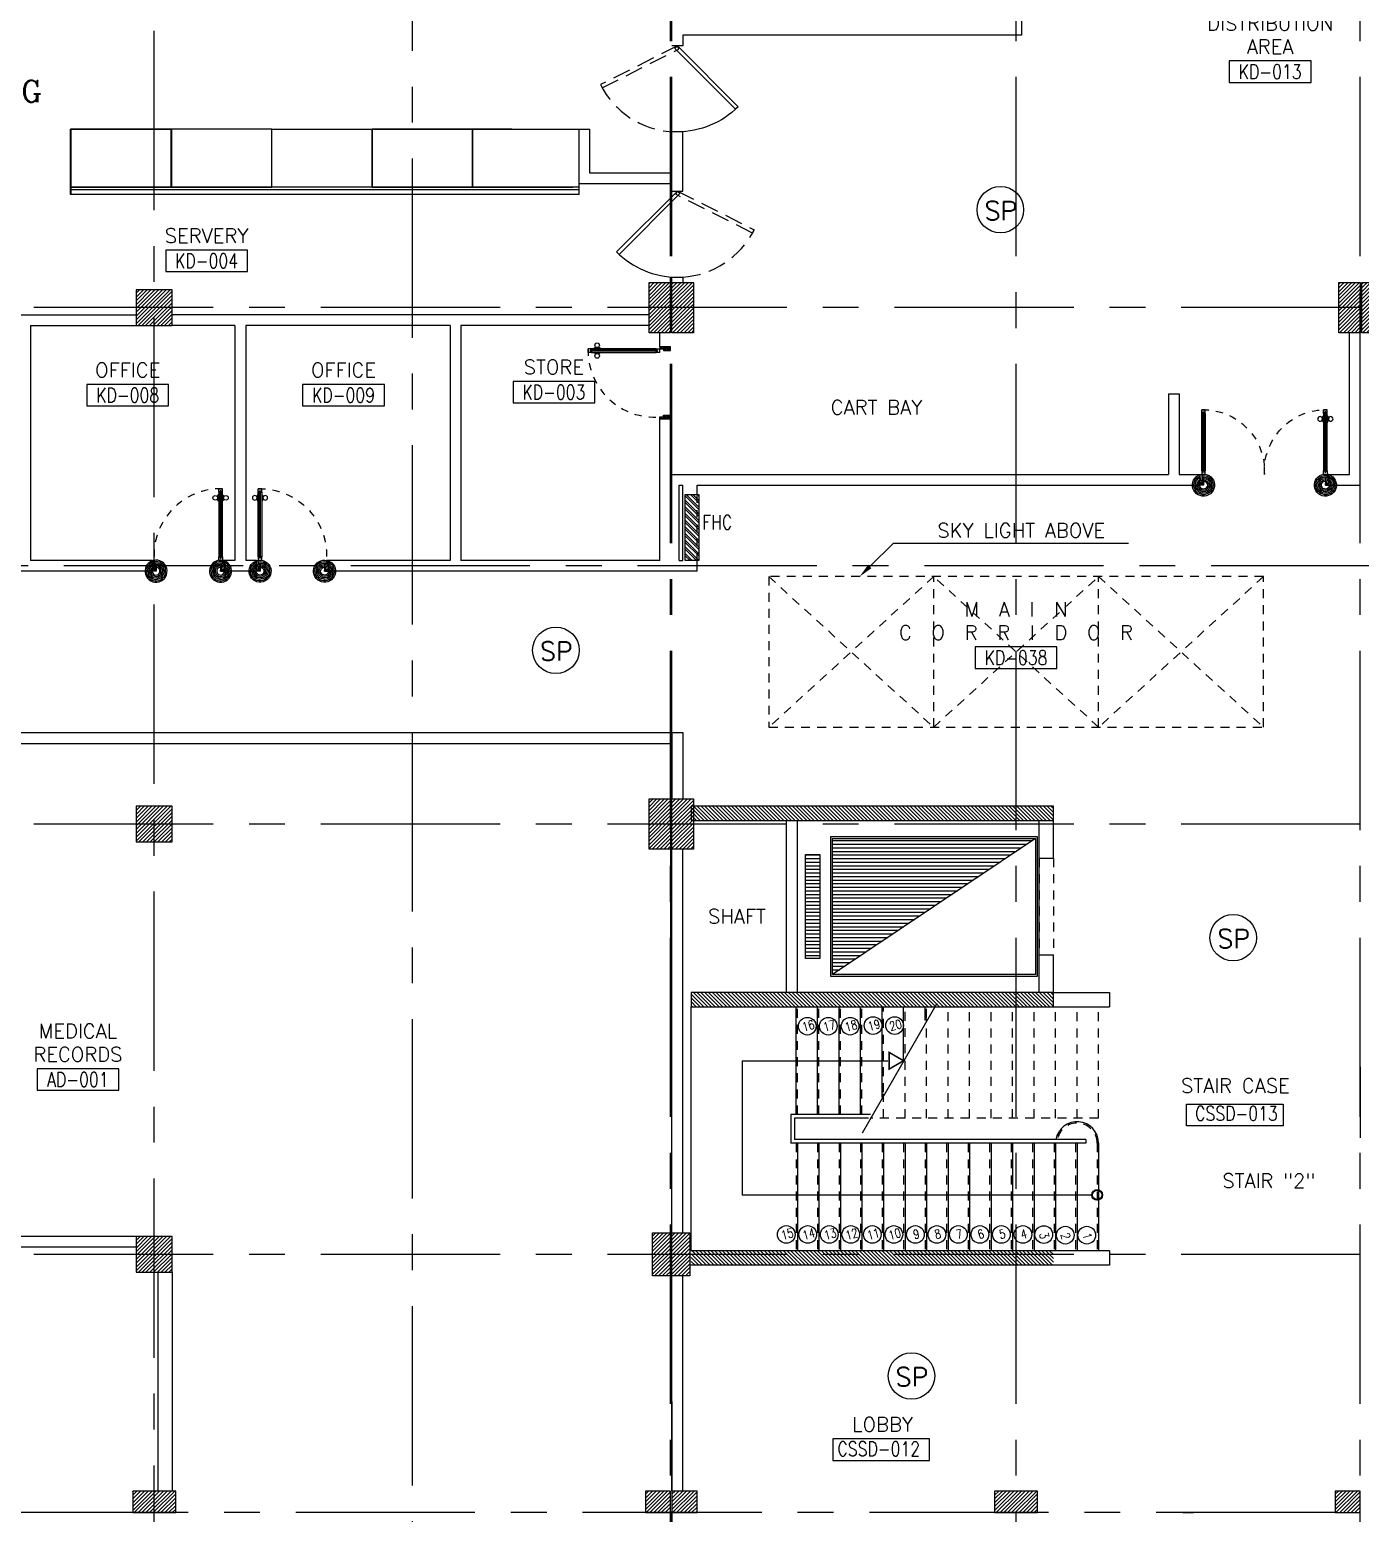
# Model space of a CAD drawing. Extents: x 0 to 93.3, y -13.5 to 76.8.
# Drawn here: x 30.04 to 48.6, y 33.01 to 53.69 of the extents above; entities that cross this region are included whole.
import ezdxf
from ezdxf.enums import TextEntityAlignment as Align

# ---------------------------------------------------------------- set-up
doc = ezdxf.new("R2010")
doc.units = 0
doc.header["$MEASUREMENT"] = 0
for name, pattern in [('CENTERX2', [4, 2.5, -0.5, 0.5, -0.5]), ('HIDDEN', [0.375, 0.25, -0.125]), ('HIDDEN2', [0.1875, 0.125, -0.0625])]:
    doc.linetypes.add(name, pattern=pattern)
doc.layers.get('0').update_dxf_attribs({"color": 11, "linetype": 'CONTINUOUS'})
for name, color, linetype in [('AXES', 11, 'CENTERX2'), ('COL', 11, 'CONTINUOUS'), ('COUNTER', 11, 'CONTINUOUS'), ('DOOR', 11, 'CONTINUOUS'), ('E-PA', 4, 'CONTINUOUS'), ('FHC', 11, 'CONTINUOUS'), ('HAT', 11, 'CONTINUOUS'), ('HIDDEN', 11, 'HIDDEN2'), ('LIFTS', 11, 'CONTINUOUS'), ('RM-BOX', 11, 'CONTINUOUS'), ('RM-IND', 11, 'CONTINUOUS'), ('RM-NAME', 11, 'CONTINUOUS'), ('RM-NO', 11, 'CONTINUOUS'), ('SLOPE', 11, 'CONTINUOUS'), ('STR', 11, 'CONTINUOUS'), ('WALL', 11, 'CONTINUOUS')]:
    doc.layers.add(name, color=color, linetype=linetype)
doc.styles.add('ROMANC', font='romanc', dxfattribs={"height": 0.1})
doc.styles.add('ROMANS', font='ROMANS.shx', dxfattribs={"width": 0.6})
pattern_1 = [(45, (-344.765687, -5.511), (-0.0265165043, 0.0265165043), [])]

# ---------------------------------------------------------------- blocks, each defined once
blk = doc.blocks.new('COL50')
at = {"layer": 'COL'}
blk.add_lwpolyline([(-250, 250), (-250, -250), (250, -250), (250, 250)], close=True, dxfattribs=at)
blk = doc.blocks.new('*X90')
at = {"color": 0}
for p, q in [((203889, 41926), (204364, 42401)), ((203889, 41979), (204311, 42401)), ((203889, 42032), (204258, 42401)), ((203889, 42085), (204205, 42401)), ((203889, 42138), (204152, 42401)), ((203889, 42191), (204099, 42401)), ((203889, 42244), (204046, 42401)), ((203889, 42297), (203993, 42401)), ((203889, 42350), (203940, 42401)), ((203917, 41901), (204389, 42373)), ((203970, 41901), (204389, 42320)), ((204023, 41901), (204389, 42267)), ((204076, 41901), (204389, 42214)), ((204129, 41901), (204389, 42161)), ((204182, 41901), (204389, 42108)), ((204235, 41901), (204389, 42055)), ((204288, 41901), (204389, 42001)), ((204341, 41901), (204389, 41948))]:
    blk.add_line(p, q, dxfattribs=at)
blk = doc.blocks.new('RM1')
at = {"layer": 'RM-BOX'}
blk.add_lwpolyline([(570, -200), (-570, -200), (-570, -500), (570, -500)], close=True, dxfattribs=at)
at = {"layer": 'RM-NAME', "style": 'ROMANS'}
for tag, p in [('ROOMNAME1', (0, 324)), ('ROOMNAME2', (0, 0))]:
    blk.add_attdef(tag, text='', height=200, dxfattribs=at).set_placement(p, align=Align.MIDDLE)
at = {"layer": 'RM-NO', "style": 'ROMANS', "width": 0.8}
blk.add_attdef('ROOMNO', text='', height=200, dxfattribs=at).set_placement((0, -350), align=Align.MIDDLE)
blk = doc.blocks.new('*X92')
at = {"color": 0}
for p, q in [((203889, 47918), (204371, 48401)), ((203889, 47972), (204318, 48401)), ((203889, 48025), (204265, 48401)), ((203889, 48078), (204212, 48401)), ((203889, 48131), (204159, 48401)), ((203889, 48184), (204106, 48401)), ((203889, 48237), (204053, 48401)), ((203889, 48290), (204000, 48401)), ((203889, 48343), (203947, 48401)), ((203924, 47901), (204389, 48365)), ((203977, 47901), (204389, 48312)), ((204030, 47901), (204389, 48259)), ((204083, 47901), (204389, 48206)), ((204136, 47901), (204389, 48153)), ((204189, 47901), (204389, 48100)), ((204242, 47901), (204389, 48047)), ((204295, 47901), (204389, 47994)), ((204348, 47901), (204389, 47941))]:
    blk.add_line(p, q, dxfattribs=at)
blk = doc.blocks.new('*X94')
at = {"color": 0}
for p, q in [((203889, 55131), (204359, 55601)), ((203889, 55184), (204306, 55601)), ((203889, 55237), (204253, 55601)), ((203889, 55290), (204199, 55601)), ((203889, 55343), (204146, 55601)), ((203889, 55396), (204093, 55601)), ((203889, 55449), (204040, 55601)), ((203889, 55502), (203987, 55601)), ((203889, 55555), (203934, 55601)), ((203912, 55101), (204389, 55578)), ((203965, 55101), (204389, 55525)), ((204018, 55101), (204389, 55472)), ((204071, 55101), (204389, 55419)), ((204124, 55101), (204389, 55366)), ((204177, 55101), (204389, 55313)), ((204230, 55101), (204389, 55260)), ((204283, 55101), (204389, 55207)), ((204336, 55101), (204389, 55154))]:
    blk.add_line(p, q, dxfattribs=at)
blk = doc.blocks.new('A$C272A55A0')
at = {"layer": 'DOOR', "color": 0, "linetype": 'ByBlock'}
for p, q in [((0, 900), (0, 1050)), ((50, 1050), (0, 1050)), ((50, 950), (50, 1050)), ((1750, 950), (1750, 1050)), ((1750, 1050), (1800, 1050)), ((1800, 1050), (1800, 900)), ((0, 900), (25, 900)), ((25, 950), (50, 950)), ((25, 900), (25, 950)), ((75, 900), (25, 900)), ((25, 850), (25, 900)), ((42, 850), (25, 850)), ((58, 870), (42, 870)), ((42, 870), (42, 850)), ((58, 850), (58, 870)), ((75, 850), (58, 850)), ((75, 900), (75, 850)), ((1725, 900), (1775, 900)), ((1725, 900), (1725, 850)), ((1725, 850), (1742, 850)), ((1742, 870), (1758, 870)), ((1742, 850), (1742, 870)), ((1775, 950), (1750, 950)), ((1758, 870), (1758, 850)), ((1758, 850), (1775, 850)), ((1775, 900), (1775, 950)), ((1800, 900), (1775, 900)), ((1775, 850), (1775, 900)), ((25, 50), (42, 50)), ((25, 50), (25, 0)), ((25, 0), (75, 0)), ((75, 0), (25, 0)), ((42, 50), (42, 30)), ((42, 30), (58, 30)), ((58, 50), (75, 50)), ((58, 50), (58, 30)), ((75, 50), (75, 0)), ((1718, 160), (1709, 160)), ((1709, 95), (1709, 160)), ((1718, 95), (1709, 95)), ((1725, 173), (1718, 173)), ((1718, 173), (1718, 83)), ((1718, 95), (1718, 160)), ((1725, 83), (1718, 83)), ((1742, 50), (1725, 50)), ((1725, 50), (1725, 0)), ((1775, 0), (1725, 0)), ((1725, 0), (1775, 0)), ((1742, 50), (1742, 30)), ((1758, 30), (1742, 30)), ((1775, 50), (1758, 50)), ((1758, 50), (1758, 30)), ((1775, 173), (1782, 173)), ((1775, 83), (1782, 83)), ((1775, 50), (1775, 0)), ((1782, 173), (1782, 83)), ((1782, 160), (1791, 160)), ((1782, 95), (1782, 160)), ((1782, 95), (1791, 95)), ((1791, 95), (1791, 160))]:
    blk.add_line(p, q, dxfattribs=at)
at = {"layer": 'DOOR', "color": 9, "linetype": 'ByBlock'}
for p, q in [((50, 1050), (0, 1010)), ((50, 1050), (0, 937)), ((50, 1050), (37, 950)), ((1750, 1050), (1800, 1010)), ((1750, 1050), (1800, 937)), ((1750, 1050), (1763, 950))]:
    blk.add_line(p, q, dxfattribs=at)
at = {"layer": 'DOOR', "linetype": 'ByBlock'}
for p, q in [((25, 850), (25, 50)), ((42, 850), (42, 50)), ((58, 850), (58, 50)), ((75, 50), (75, 850)), ((1725, 50), (1725, 850)), ((1742, 850), (1742, 50)), ((1758, 850), (1758, 50)), ((1775, 850), (1775, 50))]:
    blk.add_line(p, q, dxfattribs=at)
at = {"layer": 'DOOR', "color": 0, "linetype": 'ByBlock'}
for centre in [(1676, 128), (1824, 128)]:
    blk.add_circle(centre, 32.4, dxfattribs=at)
at = {"layer": 'DOOR', "color": 9, "linetype": 'ByBlock'}
for centre, radius, start, end in [((50, 1050), 34.4, 180, 270), ((50, 1050), 14.4, 180, 270), ((1750, 1050), 14.4, 270, 0), ((1750, 1050), 34.4, 270, 0), ((50, 1050), 54.4, 203.2074, 270), ((50, 1050), 74.4, 227.7764, 270), ((50, 1050), 94.4, 238.0182, 270), ((50, 1050), 114, 244.0838, 257.3774), ((50, 1050), 134, 248.1598, 259.28), ((50, 1050), 154, 251.1053, 256.2858), ((1750, 1050), 54.4, 270, 336.7926), ((1750, 1050), 74.4, 270, 312.2236), ((1750, 1050), 94.4, 270, 301.9818), ((1750, 1050), 114, 282.6226, 295.9162), ((1750, 1050), 134, 280.72, 291.8402), ((1750, 1050), 154, 283.7142, 288.8947)]:
    blk.add_arc(centre, radius, start, end, dxfattribs=at)
at = {"layer": 'DOOR', "linetype": 'HIDDEN', "ltscale": 0.5}
for centre, start, end in [((50, 851), 268.3174, 3.2965), ((1750, 851), 176.7035, 271.6826)]:
    blk.add_arc(centre, 851, start, end, dxfattribs=at)
at = {"layer": 'WALL', "linetype": 'ByBlock'}
blk.add_line((1800, 900), (1800, 1050), dxfattribs=at)
blk = doc.blocks.new('C11')
at = {"layer": 'HAT'}
h = blk.add_hatch(dxfattribs=at)
h.set_pattern_fill('ANSI31', color=256, scale=300, style=0)
h.set_pattern_definition([(45, (-383765.23, -62181), (-26.5165043, 26.5165043), [])])
h.paths.add_polyline_path([(-20, 350), (-20, 700), (-320, 700), (-320, 350)])
h.paths.add_polyline_path([(-320, 0), (-20, 0), (-20, 350), (-320, 350)])
h = blk.add_hatch(dxfattribs=at)
h.set_pattern_fill('ANSI31', color=256, scale=300, style=0)
h.set_pattern_definition([(45, (-383445.23, -62181), (-26.5165043, 26.5165043), [])])
h.paths.add_polyline_path([(300, 350), (300, 700), (0, 700), (0, 350)])
h.paths.add_polyline_path([(0, 0), (300, 0), (300, 350), (0, 350)])
at = {"layer": 'COL'}
for points in [[(-20, 700), (-20, 0), (-320, 0), (-320, 700)], [(300, 700), (300, 0), (0, 0), (0, 700)]]:
    blk.add_lwpolyline(points, close=True, dxfattribs=at)
blk = doc.blocks.new('A$C24ED45A6')
at = {"layer": 'DOOR', "color": 0, "linetype": 'ByBlock'}
for p, q in [((909, 1055), (909, 990)), ((918, 1055), (909, 1055)), ((918, 978), (918, 1068)), ((925, 1068), (918, 1068)), ((918, 1055), (918, 990)), ((925, 1100), (925, 1150)), ((925, 1150), (975, 1150)), ((975, 1150), (925, 1150)), ((942, 1100), (925, 1100)), ((942, 1100), (942, 1120)), ((958, 1120), (942, 1120)), ((958, 1100), (958, 1120)), ((975, 1100), (958, 1100)), ((975, 1100), (975, 1150)), ((975, 1068), (982, 1068)), ((982, 978), (982, 1068)), ((982, 1055), (982, 990)), ((982, 1055), (991, 1055)), ((991, 1055), (991, 990)), ((918, 990), (909, 990)), ((925, 978), (918, 978)), ((975, 978), (982, 978)), ((982, 990), (991, 990)), ((0, 0), (0, 150)), ((0, 150), (25, 150)), ((50, 0), (0, 0)), ((25, 150), (25, 100)), ((25, 100), (50, 100)), ((50, 100), (50, 0)), ((925, 150), (925, 200)), ((925, 200), (942, 200)), ((925, 150), (975, 150)), ((942, 200), (942, 180)), ((942, 180), (958, 180)), ((975, 100), (950, 100)), ((950, 100), (950, 0)), ((958, 180), (958, 200)), ((958, 200), (975, 200)), ((975, 200), (975, 150)), ((1000, 150), (975, 150)), ((975, 150), (975, 100)), ((1000, 150), (1000, 0)), ((950, 0), (1000, 0))]:
    blk.add_line(p, q, dxfattribs=at)
at = {"layer": 'DOOR', "linetype": 'ByBlock'}
for p, q in [((925, 1100), (925, 200)), ((942, 200), (942, 1100)), ((958, 200), (958, 1100)), ((975, 200), (975, 1100))]:
    blk.add_line(p, q, dxfattribs=at)
at = {"layer": 'DOOR', "color": 9, "linetype": 'ByBlock'}
for p, q in [((50, 0), (0, 114)), ((50, 0), (0, 40)), ((50, 0), (37, 100)), ((950, 0), (1000, 114)), ((950, 0), (963, 100)), ((950, 0), (1000, 40))]:
    blk.add_line(p, q, dxfattribs=at)
at = {"layer": 'DOOR', "color": 0, "linetype": 'ByBlock'}
for centre in [(876, 1023), (1024, 1023)]:
    blk.add_circle(centre, 32.4, dxfattribs=at)
at = {"layer": 'DOOR', "linetype": 'HIDDEN', "ltscale": 0.5}
blk.add_arc((950, 222), 928, 88.456, 184.4816, dxfattribs=at)
at = {"layer": 'DOOR', "color": 9, "linetype": 'ByBlock'}
for centre, radius, start, end in [((50, 0), 154, 103.7142, 108.8947), ((50, 0), 134, 100.72, 111.8402), ((50, 0), 114, 102.6226, 115.9162), ((50, 0), 94.4, 90, 121.9818), ((50, 0), 74.4, 90, 132.2236), ((50, 0), 54.4, 90, 156.7926), ((50, 0), 34.4, 90, 180), ((50, 0), 14.4, 90, 180), ((950, 0), 94.4, 58.0182, 90), ((950, 0), 74.4, 47.7764, 90), ((950, 0), 54.4, 23.2074, 90), ((950, 0), 34.4, 0, 90), ((950, 0), 14.4, 0, 90), ((950, 0), 134, 68.1598, 79.28), ((950, 0), 114, 64.0838, 77.3774), ((950, 0), 154, 71.1053, 76.2858)]:
    blk.add_arc(centre, radius, start, end, dxfattribs=at)
at = {"layer": 'WALL'}
blk.add_line((1000, 0), (1000, 150), dxfattribs=at)
blk = doc.blocks.new('*X123')
at = {"color": 0}
for p, q in [((61359, 45555), (61555, 45751)), ((61359, 45608), (61502, 45751)), ((61359, 45661), (61449, 45751)), ((61359, 45714), (61396, 45751)), ((61408, 45551), (61608, 45751)), ((61461, 45551), (61661, 45751)), ((61514, 45551), (61714, 45751)), ((61567, 45551), (61767, 45751)), ((61620, 45551), (61820, 45751)), ((61673, 45551), (61873, 45751)), ((61726, 45551), (61926, 45751)), ((61779, 45551), (61979, 45751)), ((61832, 45551), (62032, 45751)), ((61885, 45551), (62085, 45751)), ((61938, 45551), (62138, 45751)), ((61991, 45551), (62191, 45751)), ((62044, 45551), (62244, 45751)), ((62097, 45551), (62297, 45751)), ((62150, 45551), (62350, 45751)), ((62203, 45551), (62403, 45751)), ((62256, 45551), (62456, 45751)), ((62309, 45551), (62509, 45751)), ((62362, 45551), (62562, 45751)), ((62415, 45551), (62615, 45751)), ((62469, 45551), (62669, 45751)), ((62522, 45551), (62722, 45751)), ((62575, 45551), (62775, 45751)), ((62628, 45551), (62828, 45751)), ((62681, 45551), (62881, 45751)), ((62734, 45551), (62934, 45751)), ((62787, 45551), (62987, 45751)), ((62840, 45551), (63040, 45751)), ((62893, 45551), (63093, 45751)), ((62946, 45551), (63146, 45751)), ((62999, 45551), (63199, 45751)), ((63052, 45551), (63252, 45751)), ((63105, 45551), (63305, 45751)), ((63158, 45551), (63358, 45751)), ((63211, 45551), (63411, 45751)), ((63264, 45551), (63464, 45751)), ((63317, 45551), (63517, 45751)), ((63370, 45551), (63570, 45751)), ((63423, 45551), (63623, 45751)), ((63476, 45551), (63676, 45751)), ((63529, 45551), (63729, 45751)), ((63582, 45551), (63782, 45751)), ((63635, 45551), (63835, 45751)), ((63688, 45551), (63888, 45751)), ((63741, 45551), (63941, 45751)), ((63794, 45551), (63994, 45751)), ((63847, 45551), (64047, 45751)), ((63900, 45551), (64100, 45751)), ((63953, 45551), (64153, 45751)), ((64006, 45551), (64206, 45751)), ((64060, 45551), (64260, 45751)), ((64113, 45551), (64313, 45751)), ((64166, 45551), (64366, 45751)), ((64219, 45551), (64419, 45751)), ((64272, 45551), (64472, 45751)), ((64325, 45551), (64525, 45751)), ((64378, 45551), (64578, 45751)), ((64431, 45551), (64631, 45751)), ((64484, 45551), (64684, 45751)), ((64537, 45551), (64737, 45751)), ((64590, 45551), (64790, 45751)), ((64643, 45551), (64843, 45751)), ((64696, 45551), (64896, 45751)), ((64749, 45551), (64949, 45751)), ((64802, 45551), (65002, 45751)), ((64855, 45551), (65055, 45751)), ((64908, 45551), (65108, 45751)), ((64961, 45551), (65161, 45751)), ((65014, 45551), (65214, 45751)), ((65067, 45551), (65267, 45751)), ((65120, 45551), (65320, 45751)), ((65173, 45551), (65373, 45751)), ((65226, 45551), (65426, 45751)), ((65279, 45551), (65479, 45751)), ((65332, 45551), (65532, 45751)), ((65385, 45551), (65585, 45751)), ((65438, 45551), (65638, 45751)), ((65491, 45551), (65691, 45751)), ((65544, 45551), (65744, 45751)), ((65597, 45551), (65797, 45751)), ((65651, 45551), (65851, 45751)), ((65704, 45551), (65904, 45751)), ((65757, 45551), (65957, 45751)), ((65810, 45551), (66010, 45751)), ((65863, 45551), (66063, 45751)), ((65916, 45551), (66116, 45751)), ((65969, 45551), (66169, 45751)), ((66022, 45551), (66222, 45751)), ((66075, 45551), (66275, 45751)), ((66128, 45551), (66328, 45751)), ((66181, 45551), (66381, 45751)), ((66234, 45551), (66409, 45726)), ((66287, 45551), (66409, 45673)), ((66340, 45551), (66409, 45620)), ((66393, 45551), (66409, 45567))]:
    blk.add_line(p, q, dxfattribs=at)
blk = doc.blocks.new('*X122')
at = {"color": 0}
for p, q in [((61359, 48207), (61553, 48401)), ((61359, 48260), (61500, 48401)), ((61359, 48313), (61447, 48401)), ((61359, 48366), (61394, 48401)), ((61406, 48201), (61606, 48401)), ((61459, 48201), (61659, 48401)), ((61512, 48201), (61712, 48401)), ((61565, 48201), (61765, 48401)), ((61618, 48201), (61818, 48401)), ((61671, 48201), (61871, 48401)), ((61724, 48201), (61924, 48401)), ((61777, 48201), (61977, 48401)), ((61830, 48201), (62030, 48401)), ((61884, 48201), (62084, 48401)), ((61937, 48201), (62137, 48401)), ((61990, 48201), (62190, 48401)), ((62043, 48201), (62243, 48401)), ((62096, 48201), (62296, 48401)), ((62149, 48201), (62349, 48401)), ((62202, 48201), (62402, 48401)), ((62255, 48201), (62455, 48401)), ((62308, 48201), (62508, 48401)), ((62361, 48201), (62561, 48401)), ((62414, 48201), (62614, 48401)), ((62467, 48201), (62667, 48401)), ((62520, 48201), (62720, 48401)), ((62573, 48201), (62773, 48401)), ((62626, 48201), (62826, 48401)), ((62679, 48201), (62879, 48401)), ((62732, 48201), (62932, 48401)), ((62785, 48201), (62985, 48401)), ((62838, 48201), (63038, 48401)), ((62891, 48201), (63091, 48401)), ((62944, 48201), (63144, 48401)), ((62997, 48201), (63197, 48401)), ((63050, 48201), (63250, 48401)), ((63103, 48201), (63303, 48401)), ((63156, 48201), (63356, 48401)), ((63209, 48201), (63409, 48401)), ((63262, 48201), (63462, 48401)), ((63315, 48201), (63515, 48401)), ((63368, 48201), (63568, 48401)), ((63421, 48201), (63621, 48401)), ((63475, 48201), (63675, 48401)), ((63528, 48201), (63728, 48401)), ((63581, 48201), (63781, 48401)), ((63634, 48201), (63834, 48401)), ((63687, 48201), (63887, 48401)), ((63740, 48201), (63940, 48401)), ((63793, 48201), (63993, 48401)), ((63846, 48201), (64046, 48401)), ((63899, 48201), (64099, 48401)), ((63952, 48201), (64152, 48401)), ((64005, 48201), (64205, 48401)), ((64058, 48201), (64258, 48401)), ((64111, 48201), (64311, 48401)), ((64164, 48201), (64364, 48401)), ((64217, 48201), (64417, 48401)), ((64270, 48201), (64470, 48401)), ((64323, 48201), (64523, 48401)), ((64376, 48201), (64576, 48401)), ((64429, 48201), (64629, 48401)), ((64482, 48201), (64682, 48401)), ((64535, 48201), (64735, 48401)), ((64588, 48201), (64788, 48401)), ((64641, 48201), (64841, 48401)), ((64694, 48201), (64894, 48401)), ((64747, 48201), (64947, 48401)), ((64800, 48201), (65000, 48401)), ((64853, 48201), (65053, 48401)), ((64906, 48201), (65106, 48401)), ((64959, 48201), (65159, 48401)), ((65012, 48201), (65212, 48401)), ((65065, 48201), (65265, 48401)), ((65119, 48201), (65319, 48401)), ((65172, 48201), (65372, 48401)), ((65225, 48201), (65425, 48401)), ((65278, 48201), (65478, 48401)), ((65331, 48201), (65531, 48401)), ((65384, 48201), (65584, 48401)), ((65437, 48201), (65637, 48401)), ((65490, 48201), (65690, 48401)), ((65543, 48201), (65743, 48401)), ((65596, 48201), (65796, 48401)), ((65649, 48201), (65849, 48401)), ((65702, 48201), (65902, 48401)), ((65755, 48201), (65955, 48401)), ((65808, 48201), (66008, 48401)), ((65861, 48201), (66061, 48401)), ((65914, 48201), (66114, 48401)), ((65967, 48201), (66167, 48401)), ((66020, 48201), (66220, 48401)), ((66073, 48201), (66273, 48401)), ((66126, 48201), (66326, 48401)), ((66179, 48201), (66379, 48401)), ((66232, 48201), (66409, 48378)), ((66285, 48201), (66409, 48325)), ((66338, 48201), (66409, 48272)), ((66391, 48201), (66409, 48219))]:
    blk.add_line(p, q, dxfattribs=at)

msp = doc.modelspace()

# ---------------------------------------------------------------- hatches: boundary and pattern name
at = {"layer": 'FHC', "linetype": 'ByBlock', "ltscale": 0.3}
h = msp.add_hatch(dxfattribs=at)
h.set_pattern_fill('ANSI32', color=11, scale=175, angle=90, style=0)
h.set_pattern_definition([(135, (70.42555, -185.901366), (-0.046403882, -0.046403882), []), (135, (70.42555, -185.87043), (-0.046403882, -0.046403882), [])])
h.paths.add_polyline_path([(39.3745, 47.2148), (39.1845, 47.2148), (39.1845, 46.2948), (39.3745, 46.2948)])
h.paths.add_polyline_path([(39.7957, 46.0822), (39.3748, 46.0822), (39.3748, 46.3447), (39.7957, 46.3447)], flags=9)
at = {"layer": 'HAT'}
h = msp.add_hatch(dxfattribs=at)
h.set_pattern_fill('ANSI31', color=256, scale=0.3, style=0)
h.set_pattern_definition([(45, (-344.765687, -12.711), (-0.0265165043, 0.0265165043), [])])
h.paths.add_polyline_path([(38.9795, 49.82), (38.9795, 50.17), (38.6795, 50.17), (38.6795, 49.82)])
h.paths.add_polyline_path([(38.6795, 49.47), (38.9795, 49.47), (38.9795, 49.82), (38.6795, 49.82)])
h = msp.add_hatch(dxfattribs=at)
h.set_pattern_fill('ANSI31', color=256, scale=0.3, style=0)
h.set_pattern_definition([(45, (-344.445687, -12.711), (-0.0265165043, 0.0265165043), [])])
h.paths.add_polyline_path([(39.2995, 49.82), (39.2995, 50.17), (38.9995, 50.17), (38.9995, 49.82)])
h.paths.add_polyline_path([(38.9995, 49.47), (39.2995, 49.47), (39.2995, 49.82), (38.9995, 49.82)])
h = msp.add_hatch(dxfattribs=at)
h.set_pattern_fill('ANSI31', color=256, scale=0.3, style=0)
h.set_pattern_definition(pattern_1)
h.paths.add_polyline_path([(38.9795, 36.92), (38.7295, 36.92), (38.7295, 36.62), (38.9795, 36.62)])
h.paths.add_polyline_path([(38.9795, 36.62), (38.7295, 36.62), (38.7295, 36.32), (38.9795, 36.32)])
h = msp.add_hatch(dxfattribs=at)
h.set_pattern_fill('ANSI31', color=256, scale=0.3, style=0)
h.set_pattern_definition([(45, (-344.495687, -5.511), (-0.0265165043, 0.0265165043), [])])
h.paths.add_polyline_path([(39.2495, 36.92), (38.9995, 36.92), (38.9995, 36.62), (39.2495, 36.62)])
h.paths.add_polyline_path([(39.2495, 36.62), (38.9995, 36.62), (38.9995, 36.32), (39.2495, 36.32)])
h = msp.add_hatch(dxfattribs=at)
h.set_pattern_fill('ANSI31', color=256, scale=0.3, style=0)
h.set_pattern_definition([(135, (803.93036, -5.511), (0.0265165043, 0.0265165043), [])])
h.paths.add_polyline_path([(44.0695, 36.67), (44.3195, 36.67), (44.3195, 36.62), (44.0695, 36.62)])
h.paths.add_polyline_path([(44.0695, 36.62), (44.3195, 36.62), (44.3195, 36.47), (44.0695, 36.47)])
h.paths.add_polyline_path([(42.8695, 36.62), (44.0695, 36.62), (44.0695, 36.47), (42.8695, 36.47)])
h.paths.add_polyline_path([(42.8695, 36.67), (44.0695, 36.67), (44.0695, 36.62), (42.8695, 36.62)])
h.paths.add_polyline_path([(41.6695, 36.62), (42.8695, 36.62), (42.8695, 36.47), (41.6695, 36.47)])
h.paths.add_polyline_path([(41.6695, 36.67), (42.8695, 36.67), (42.8695, 36.62), (41.6695, 36.62)])
h.paths.add_polyline_path([(40.4695, 36.62), (41.6695, 36.62), (41.6695, 36.47), (40.4695, 36.47)])
h.paths.add_polyline_path([(40.4695, 36.67), (41.6695, 36.67), (41.6695, 36.62), (40.4695, 36.62)])
h.paths.add_polyline_path([(39.2695, 36.67), (40.4695, 36.67), (40.4695, 36.62), (39.2695, 36.62)])
h.paths.add_polyline_path([(39.2695, 36.62), (40.4695, 36.62), (40.4695, 36.47), (39.2695, 36.47)])
h = msp.add_hatch(dxfattribs=at)
h.set_pattern_fill('ANSI31', color=256, scale=0.3, style=0)
h.set_pattern_definition([(45, (-326.765687, -5.511), (-0.0265165043, 0.0265165043), [])])
h.paths.add_polyline_path([(31.7795, 33.02), (31.7795, 33.32), (31.4795, 33.32), (31.4795, 33.02)])
h.paths.add_polyline_path([(32.0795, 33.02), (32.0795, 33.32), (31.7795, 33.32), (31.7795, 33.02)])
h = msp.add_hatch(dxfattribs=at)
h.set_pattern_fill('ANSI31', color=256, scale=0.3, style=0)
h.set_pattern_definition(pattern_1)
h.paths.add_polyline_path([(38.6295, 33.02), (38.9795, 33.02), (38.9795, 33.32), (38.6295, 33.32)])
h = msp.add_hatch(dxfattribs=at)
h.set_pattern_fill('ANSI31', color=256, scale=0.3, style=0)
h.set_pattern_definition([(45, (-344.395687, -5.511), (-0.0265165043, 0.0265165043), [])])
h.paths.add_polyline_path([(38.9995, 33.02), (39.3495, 33.02), (39.3495, 33.32), (38.9995, 33.32)])
h = msp.add_hatch(dxfattribs=at)
h.set_pattern_fill('ANSI31', color=256, scale=0.3, style=0)
h.set_pattern_definition([(45, (-314.745687, -5.511), (-0.0265165043, 0.0265165043), [])])
h.paths.add_polyline_path([(43.7995, 33.02), (43.7995, 33.32), (43.4995, 33.32), (43.4995, 33.02)])
h.paths.add_polyline_path([(44.0995, 33.02), (44.0995, 33.32), (43.7995, 33.32), (43.7995, 33.02)])
h = msp.add_hatch(dxfattribs=at)
h.set_pattern_fill('ANSI31', color=256, scale=0.3, style=0)
h.set_pattern_definition([(45, (-335.145687, -5.511), (-0.0265165043, 0.0265165043), [])])
h.paths.add_polyline_path([(48.2495, 33.02), (48.5995, 33.02), (48.5995, 33.32), (48.2495, 33.32)])
at = {"layer": 'LIFTS'}
h = msp.add_hatch(dxfattribs=at)
h.set_pattern_fill('_U', color=8, scale=0.05, style=0, pattern_type=0)
h.set_pattern_definition([(180, (476.35529, -5.511), (0, 0.05), [])])
h.paths.add_polyline_path([(44.0695, 42.42), (41.2384, 40.52), (41.2384, 42.42)])
h.paths.add_polyline_path([(41.0634, 42.195), (41.0634, 40.745), (40.8634, 40.745), (40.8634, 42.195)])

# ---------------------------------------------------------------- linework, layer by layer
at = {"layer": 'AXES'}
for p, q in [((31.7795, -12.8215), (31.7795, 76.0748)), ((43.7995, -1.4643), (43.7995, 76.0748)), ((38.9795, -1.4643), (38.9795, 75.7248)), ((38.9995, -1.4643), (38.9995, 75.7248)), ((48.5995, -1.4643), (48.5995, 75.7248)), ((35.3795, 5.4), (35.3795, 64.22)), ((92.6023, 49.82), (22.7795, 49.82)), ((81.0195, 46.22), (22.7795, 46.22)), ((92.6023, 42.62), (22.7795, 42.62)), ((92.6023, 36.62), (22.7795, 36.62)), ((92.2523, 33.02), (22.7795, 33.02))]:
    msp.add_line(p, q, dxfattribs=at)
at = {"layer": 'COL'}
for points in [[(31.5295, 50.07), (31.5295, 49.57), (32.0295, 49.57), (32.0295, 50.07)], [(38.9795, 50.17), (38.9795, 49.47), (38.6795, 49.47), (38.6795, 50.17)], [(39.2995, 50.17), (39.2995, 49.47), (38.9995, 49.47), (38.9995, 50.17)], [(44.3195, 42.87), (39.2695, 42.87), (39.2695, 42.67), (44.3195, 42.67)], [(44.3195, 40.27), (39.2695, 40.27), (39.2695, 40.07), (44.3195, 40.07)], [(38.9795, 36.92), (38.9795, 36.32), (38.7295, 36.32), (38.7295, 36.92)], [(39.2495, 36.92), (39.2495, 36.32), (38.9995, 36.32), (38.9995, 36.92)], [(32.0795, 33.32), (31.4795, 33.32), (31.4795, 33.02), (32.0795, 33.02)], [(38.6295, 33.32), (38.6295, 33.02), (38.9795, 33.02), (38.9795, 33.32)], [(38.9995, 33.32), (38.9995, 33.02), (39.3495, 33.02), (39.3495, 33.32)], [(44.0995, 33.32), (43.4995, 33.32), (43.4995, 33.02), (44.0995, 33.02)], [(48.2495, 33.32), (48.2495, 33.02), (48.5995, 33.02), (48.5995, 33.32)]]:
    msp.add_lwpolyline(points, close=True, dxfattribs=at)
at = {"layer": 'COUNTER'}
msp.add_line((38.9795, 42.27), (38.9795, 39.745), dxfattribs=at)
at = {"layer": 'DOOR', "color": 11, "linetype": 'HIDDEN'}
for points in [[(38.0034, 52.929), (38.026, 52.8843), (39.0971, 53.4254), (39.0745, 53.47), (38.0034, 52.929, 0.2646419), (38.9995, 52.27, 0.4142117)], [(40.1457, 50.904), (40.1231, 50.8593), (39.052, 51.4004), (39.0745, 51.445), (40.1457, 50.904, -0.2646419), (39.1495, 50.245, -0.4142117)]]:
    msp.add_lwpolyline(points, format="xyb", dxfattribs=at)
at = {"layer": 'DOOR'}
for points in [[(39.9231, 52.6215), (39.8877, 52.5861), (39.0392, 53.4346), (39.0745, 53.47), (39.9231, 52.6215, -0.1989107), (39.0745, 52.27, -0.4142117)], [(38.226, 50.5965), (38.2614, 50.5611), (39.1099, 51.4096), (39.0745, 51.445), (38.226, 50.5965, 0.1989107), (39.0745, 50.245, 0.4142117)]]:
    msp.add_lwpolyline(points, format="xyb", dxfattribs=at)
at = {"layer": 'E-PA', "color": 4}
for centre in [(43.58, 51.185), (37.3811, 45.0424), (46.8268, 41.0353), (42.3399, 34.9247)]:
    msp.add_circle(centre, 0.3243, dxfattribs=at)
at = {"layer": 'FHC', "linetype": 'ByBlock', "ltscale": 0.3}
for p, q in [((39.1845, 46.2948), (39.1845, 47.2148)), ((39.1845, 47.2148), (39.3745, 47.2148)), ((39.3745, 47.2148), (39.3745, 46.2948)), ((39.3745, 46.2948), (39.1845, 46.2948))]:
    msp.add_line(p, q, dxfattribs=at)
at = {"layer": 'FHC', "color": 250, "linetype": 'HIDDEN', "ltscale": 0.25}
msp.add_line((39.3495, 46.2978), (39.3495, 47.213), dxfattribs=at)
at = {"layer": 'HIDDEN'}
for p, q in [((47.2495, 46.07), (40.3495, 46.07)), ((40.3495, 46.07), (40.3495, 43.97)), ((42.6495, 46.07), (40.3495, 43.97)), ((40.3495, 46.07), (42.6495, 43.97)), ((44.9495, 43.97), (42.6495, 46.07)), ((42.6495, 43.97), (44.9495, 46.07)), ((42.6495, 43.97), (42.6495, 46.07)), ((42.6495, 43.97), (42.6495, 46.07)), ((47.2495, 46.07), (44.9495, 43.97)), ((44.9495, 46.07), (47.2495, 43.97)), ((44.9495, 43.97), (44.9495, 46.07)), ((44.9495, 43.97), (44.9495, 46.07)), ((47.2495, 43.97), (47.2495, 46.07)), ((40.3495, 43.97), (47.2495, 43.97)), ((44.1195, 42.145), (44.1195, 40.795)), ((44.3195, 42.145), (44.3195, 40.795)), ((48.5995, 39.2345), (48.5995, 39.2345))]:
    msp.add_line(p, q, dxfattribs=at)
at = {"layer": 'LIFTS'}
for p, q in [((44.0695, 42.42), (41.2384, 40.52)), ((44.1195, 40.795), (44.1195, 42.145))]:
    msp.add_line(p, q, dxfattribs=at)
for points in [[(44.0945, 40.495), (41.2134, 40.495), (41.2134, 42.445), (44.0945, 42.445)], [(44.0695, 40.52), (41.2384, 40.52), (41.2384, 42.42), (44.0695, 42.42)], [(41.0634, 40.745), (40.8634, 40.745), (40.8634, 42.195), (41.0634, 42.195)]]:
    msp.add_lwpolyline(points, close=True, dxfattribs=at)
at = {"layer": 'RM-BOX'}
for points in [[(46.175, 38.7124), (47.5248, 38.7124), (47.5248, 38.4124), (46.175, 38.4124)], [(42.5914, 34.0488), (41.2416, 34.0488), (41.2416, 33.7488), (42.5914, 33.7488)]]:
    msp.add_lwpolyline(points, close=True, dxfattribs=at)
at = {"layer": 'RM-IND'}
for p, q in [((41.7586, 46.2111), (42.087, 46.5379)), ((42.087, 46.5379), (42.6, 46.5379)), ((42.6, 46.5379), (45.3667, 46.5379))]:
    msp.add_line(p, q, dxfattribs=at)
msp.add_solid([(41.7821, 46.1874), (41.7351, 46.2347), (41.6168, 46.07)], dxfattribs=at)
at = {"layer": 'SLOPE', "linetype": 'ByBlock'}
for p, q in [((30.6138, 52.3077), (32.0138, 52.3077)), ((32.0138, 52.3077), (30.6138, 52.3077)), ((32.0138, 52.3077), (30.6138, 52.3077)), ((30.6138, 52.3077), (32.0138, 52.3077)), ((30.6138, 52.3077), (30.6138, 51.4977)), ((30.6138, 51.3977), (30.6138, 52.3077)), ((30.6178, 51.4977), (30.6178, 52.3077)), ((30.6178, 52.3077), (30.6178, 51.3977)), ((32.0138, 51.4977), (32.0138, 52.3077)), ((32.0138, 51.4977), (32.0138, 52.3077)), ((32.0138, 51.4977), (32.0138, 52.3077)), ((32.0138, 51.4977), (32.0138, 52.3077)), ((32.0138, 51.4977), (32.0138, 52.3077)), ((32.0138, 51.4977), (32.0138, 52.3077)), ((32.0178, 52.3077), (32.0178, 51.4977)), ((33.4178, 52.3077), (32.0178, 52.3077)), ((33.4178, 52.3077), (32.0178, 52.3077)), ((32.0178, 52.3077), (32.0178, 51.4977)), ((33.4178, 52.3077), (37.7045, 52.3077)), ((33.4178, 51.4977), (33.4178, 52.3077)), ((33.4178, 51.4978), (33.4178, 52.3077)), ((33.4178, 52.3077), (34.8178, 52.3077)), ((33.4178, 51.4978), (33.4178, 52.3077)), ((33.4178, 51.4977), (33.4178, 52.3077)), ((36.2178, 52.3078), (34.8178, 52.3078)), ((34.8178, 52.3078), (34.8178, 51.4978)), ((34.8178, 51.4977), (34.8178, 52.3077)), ((34.8178, 51.4978), (34.8178, 52.3077)), ((34.8178, 52.3077), (34.8178, 51.4978)), ((36.2178, 51.4978), (36.2178, 52.3078)), ((36.2178, 52.3078), (36.2178, 51.4978)), ((36.2178, 52.3078), (36.2178, 51.4978)), ((36.7678, 52.3078), (36.2178, 52.3078)), ((36.7678, 52.3078), (36.2178, 52.3078)), ((36.2178, 51.4977), (36.2178, 52.3077)), ((36.2178, 51.4978), (36.2178, 52.3077)), ((37.7045, 51.3978), (37.7045, 52.3077)), ((30.6138, 51.4977), (32.0138, 51.4977)), ((30.6138, 51.4977), (32.0138, 51.4977)), ((30.6138, 51.4977), (32.0138, 51.4977)), ((30.6138, 51.4977), (32.0138, 51.4977)), ((32.0178, 51.4977), (30.6138, 51.4977)), ((32.0138, 51.4627), (30.6138, 51.4627)), ((32.0138, 51.3977), (30.6138, 51.3977)), ((32.0178, 51.4977), (30.6178, 51.4977)), ((32.0138, 51.4627), (30.6488, 51.4627)), ((33.4178, 51.4977), (32.0178, 51.4977)), ((32.0178, 51.4977), (33.4178, 51.4977)), ((32.0178, 51.4977), (33.4178, 51.4977)), ((33.4178, 51.4977), (32.0178, 51.4977)), ((33.4178, 51.4627), (32.0178, 51.4627)), ((33.4178, 51.4627), (32.0178, 51.4627)), ((33.4178, 51.3977), (32.0178, 51.3977)), ((34.8178, 51.4978), (33.4178, 51.4978)), ((34.8178, 51.4978), (33.4178, 51.4978)), ((34.8178, 51.4978), (33.4178, 51.4978)), ((34.8178, 51.4978), (33.4178, 51.4978)), ((37.7045, 51.4978), (33.4178, 51.4978)), ((34.8178, 51.4978), (33.4178, 51.4978)), ((34.8178, 51.4978), (33.4178, 51.4978)), ((34.8178, 51.4978), (33.4178, 51.4978)), ((34.8178, 51.4978), (33.4178, 51.4978)), ((34.8178, 51.4978), (33.4178, 51.4978)), ((37.7045, 51.4628), (33.4178, 51.4628)), ((34.8178, 51.4628), (33.4178, 51.4628)), ((34.8178, 51.3978), (33.4178, 51.3978)), ((34.8178, 51.4978), (36.2178, 51.4978)), ((36.2178, 51.4978), (34.8178, 51.4978)), ((36.2178, 51.4628), (34.8178, 51.4628)), ((36.2178, 51.3978), (34.8178, 51.3978)), ((37.6178, 51.4978), (36.2178, 51.4978)), ((36.2178, 51.4978), (37.6178, 51.4978)), ((36.2178, 51.4978), (37.6178, 51.4978)), ((37.6178, 51.4628), (36.2178, 51.4628)), ((37.7045, 51.3978), (36.2178, 51.3978))]:
    msp.add_line(p, q, dxfattribs=at)
at = {"layer": 'STR'}
for p, q in [((40.7295, 38.57), (40.7295, 40.07)), ((41.0295, 38.57), (41.0295, 40.07)), ((41.3295, 38.57), (41.3295, 40.07)), ((41.6295, 38.57), (41.6295, 40.07)), ((42.694, 40.1195), (41.6507, 38.3123)), ((41.9295, 38.8107), (41.9295, 40.07)), ((42.2295, 39.32), (42.2295, 40.07)), ((42.5295, 39.8846), (42.5295, 40.07)), ((39.9795, 39.32), (42.0095, 39.32)), ((39.9795, 39.32), (39.9795, 37.445)), ((41.7706, 38.57), (40.6595, 38.57)), ((40.6595, 38.57), (40.6595, 38.17)), ((41.7417, 38.52), (40.7095, 38.52)), ((40.7095, 38.52), (40.7095, 38.22)), ((44.7695, 38.17), (40.6595, 38.17)), ((44.7695, 38.22), (40.7095, 38.22)), ((40.7495, 38.17), (40.7495, 36.67)), ((41.0495, 38.17), (41.0495, 36.67)), ((41.3495, 38.17), (41.3495, 36.67)), ((41.6495, 38.17), (41.6495, 36.67)), ((41.9495, 38.17), (41.9495, 36.67)), ((42.2495, 38.17), (42.2495, 36.67)), ((42.5495, 38.17), (42.5495, 36.67)), ((42.8495, 38.17), (42.8495, 36.67)), ((43.1495, 38.17), (43.1495, 36.67)), ((43.4495, 38.17), (43.4495, 36.67)), ((43.7495, 38.17), (43.7495, 36.67)), ((44.0495, 38.17), (44.0495, 36.67)), ((44.3495, 38.17), (44.3495, 36.67)), ((44.6495, 38.17), (44.6495, 36.67)), ((44.7695, 38.22), (44.7695, 38.17)), ((44.9495, 38.17), (44.9495, 36.67)), ((44.8546, 37.445), (39.9795, 37.445))]:
    msp.add_line(p, q, dxfattribs=at)
at = {"layer": 'STR', "linetype": 'HIDDEN2'}
for p, q in [((40.7495, 38.57), (40.7495, 40.07)), ((41.0495, 38.57), (41.0495, 40.07)), ((41.3495, 38.57), (41.3495, 40.07)), ((41.6495, 38.57), (41.6495, 40.07)), ((41.9495, 38.88), (41.9495, 40.07)), ((42.2495, 39.426), (42.2495, 40.07)), ((42.5495, 39.9192), (42.5495, 40.07)), ((42.8495, 38.52), (42.8495, 40.07)), ((43.1495, 38.52), (43.1495, 40.07)), ((43.4495, 38.52), (43.4495, 40.07)), ((43.7495, 38.52), (43.7495, 40.07)), ((44.0495, 38.52), (44.0495, 40.07)), ((44.3495, 38.52), (44.3495, 40.07)), ((44.6495, 38.52), (44.6495, 40.07)), ((44.9495, 38.52), (44.9495, 40.07)), ((42.5495, 38.52), (42.5495, 39.9074)), ((42.2495, 38.52), (42.2495, 39.3919)), ((41.9495, 38.52), (41.9495, 38.8608)), ((44.9495, 38.52), (41.7617, 38.52)), ((40.7295, 38.17), (40.7295, 36.67)), ((41.0295, 38.17), (41.0295, 36.67)), ((41.3295, 38.17), (41.3295, 36.67)), ((41.6295, 38.17), (41.6295, 36.67)), ((41.9295, 38.17), (41.9295, 36.67)), ((42.2295, 38.17), (42.2295, 36.67)), ((42.5295, 38.17), (42.5295, 36.67)), ((42.8295, 38.17), (42.8295, 36.67)), ((43.1295, 38.17), (43.1295, 36.67)), ((43.4295, 38.17), (43.4295, 36.67)), ((43.7295, 38.17), (43.7295, 36.67)), ((44.0295, 38.17), (44.0295, 36.67)), ((44.3295, 38.17), (44.3295, 36.67)), ((44.6295, 38.17), (44.6295, 36.67)), ((44.9295, 38.17), (44.9295, 36.67))]:
    msp.add_line(p, q, dxfattribs=at)
at = {"layer": 'STR', "const_width": 0.0215}
msp.add_lwpolyline([(42.0295, 39.2045), (42.0295, 39.4355), (42.2295, 39.32)], close=True, dxfattribs=at)
at = {"layer": 'STR', "color": 11}
for centre in [(40.8869, 39.8018), (41.18, 39.8018), (41.4845, 39.8018), (41.8046, 39.8106), (42.1046, 39.8106), (40.5939, 36.8975), (40.8939, 36.8975), (41.1939, 36.8975), (41.4939, 36.8975), (41.7939, 36.8975), (42.0939, 36.8975), (42.3939, 36.8975), (42.6939, 36.8975), (42.9939, 36.8975), (43.2939, 36.8975), (43.5939, 36.8975), (43.8939, 36.8975), (44.1849, 36.8966), (44.4849, 36.8881), (44.7849, 36.8881)]:
    msp.add_circle(centre, 0.1232, dxfattribs=at)
at = {"layer": 'STR'}
for radius in [0.075, 0.065]:
    msp.add_circle((44.9295, 37.4488), radius, dxfattribs=at)
msp.add_arc((44.6495, 38.17), 0.3, 0, 170.40593, dxfattribs=at)
at = {"layer": 'STR', "linetype": 'HIDDEN2'}
msp.add_arc((44.6495, 38.17), 0.28, 0, 170.40593, dxfattribs=at)
at = {"layer": 'WALL'}
for p, q in [((43.8745, 56.77), (43.8745, 53.62)), ((43.8745, 53.62), (39.1495, 53.62)), ((39.1495, 53.62), (39.1495, 53.47)), ((39.1495, 53.47), (38.9995, 53.47)), ((37.7045, 51.545), (37.7045, 52.3077)), ((37.7045, 52.3077), (37.8545, 52.3077)), ((37.8545, 51.695), (37.8545, 52.3077)), ((38.9995, 51.445), (38.9995, 52.27)), ((39.1495, 52.27), (38.9995, 52.27)), ((39.1495, 51.445), (39.1495, 52.27)), ((38.9795, 51.545), (37.7045, 51.545)), ((38.9795, 51.695), (37.8545, 51.695)), ((38.9795, 51.545), (38.9795, 51.695)), ((38.9795, 51.445), (38.9795, 51.545)), ((38.9995, 51.445), (39.1495, 51.445)), ((38.9795, 50.07), (38.9795, 50.245)), ((38.9995, 50.245), (39.1495, 50.245)), ((38.9995, 50.17), (38.9995, 50.245)), ((39.1495, 50.245), (39.1495, 50.17)), ((27.3045, 49.72), (31.5295, 49.72)), ((38.6795, 49.72), (32.0295, 49.72)), ((30.0545, 49.57), (30.0545, 46.295)), ((30.0545, 49.57), (31.5295, 49.57)), ((32.9045, 49.57), (32.0295, 49.57)), ((32.9045, 49.57), (32.9045, 46.295)), ((35.9045, 49.57), (33.0545, 49.57)), ((33.0545, 49.57), (33.0545, 46.295)), ((35.9045, 49.57), (35.9045, 46.295)), ((36.0545, 49.57), (36.0545, 46.295)), ((38.6795, 49.57), (36.0545, 49.57)), ((38.8295, 49.271), (38.8295, 49.47)), ((48.4495, 47.495), (48.4495, 49.47)), ((48.5995, 47.345), (48.5995, 49.57)), ((38.8295, 49.271), (38.9795, 49.271)), ((45.9245, 48.62), (45.9245, 47.495)), ((45.9245, 48.62), (46.0745, 48.62)), ((46.0745, 48.62), (46.0745, 47.495)), ((38.8295, 46.295), (38.8295, 48.271)), ((38.8295, 48.271), (38.9795, 48.271)), ((48.4495, 47.495), (48.4495, 48.2144)), ((38.9995, 47.495), (45.9245, 47.495)), ((46.0745, 47.495), (46.362, 47.495)), ((46.362, 47.495), (46.362, 47.345)), ((48.162, 47.495), (48.4495, 47.495)), ((48.162, 47.495), (48.162, 47.345)), ((39.0995, 47.345), (39.1495, 47.345)), ((39.0995, 46.295), (39.0995, 47.345)), ((39.1495, 46.295), (39.1495, 47.345)), ((39.3495, 47.345), (46.362, 47.345)), ((39.3495, 47.2148), (39.3495, 47.345)), ((48.162, 47.345), (48.5995, 47.345)), ((31.7545, 46.145), (28.6309, 46.145)), ((31.7545, 46.295), (30.0545, 46.295)), ((31.7545, 46.295), (31.7545, 46.145)), ((32.9045, 46.295), (32.7545, 46.295)), ((33.2045, 46.145), (32.7545, 46.145)), ((33.2045, 46.295), (33.0545, 46.295)), ((33.2045, 46.295), (33.2045, 46.145)), ((34.2045, 46.295), (34.2045, 46.145)), ((35.9045, 46.295), (34.2045, 46.295)), ((39.3495, 46.145), (34.2045, 46.145)), ((38.8295, 46.295), (36.0545, 46.295)), ((39.0995, 46.295), (39.1495, 46.295)), ((39.3495, 46.145), (39.3495, 46.2948)), ((25.8545, 43.895), (39.1495, 43.895)), ((38.9795, 42.87), (38.9795, 43.895)), ((38.9995, 43.895), (38.9995, 42.97)), ((39.1495, 43.895), (39.1495, 42.97)), ((24.4795, 43.745), (38.9795, 43.745)), ((40.5945, 42.67), (40.5945, 40.27)), ((40.7445, 42.67), (40.7445, 40.27)), ((44.1195, 42.145), (44.1195, 42.67)), ((44.3195, 42.145), (44.3195, 42.67)), ((38.9995, 36.92), (38.9995, 42.27)), ((39.1495, 36.92), (39.1495, 42.27)), ((44.1195, 42.145), (44.3195, 42.145)), ((44.1195, 40.795), (44.3195, 40.795)), ((44.1195, 40.27), (44.1195, 40.795)), ((44.3195, 40.27), (44.3195, 40.795)), ((44.3195, 40.27), (45.103, 40.27)), ((45.103, 40.27), (45.103, 40.07)), ((39.2695, 36.67), (39.2695, 40.07)), ((44.3195, 40.07), (45.103, 40.07)), ((48.5995, 39.2345), (48.5995, 38.245)), ((39.1495, 36.92), (39.1495, 38.72)), ((31.5295, 36.87), (24.8295, 36.87)), ((31.5295, 36.72), (24.8295, 36.72)), ((45.103, 36.67), (39.2695, 36.67)), ((45.103, 36.67), (45.103, 36.47)), ((45.103, 36.47), (39.2495, 36.47)), ((31.8295, 36.37), (31.8295, 33.32)), ((32.0295, 36.37), (32.0295, 33.32)), ((38.9995, 33.32), (38.9995, 36.32)), ((38.9995, 33.32), (38.9995, 36.32)), ((39.1495, 33.32), (39.1495, 36.32)), ((38.9995, 34.57), (38.9995, 27.25)), ((46.1245, 33.02), (46.2745, 33.02))]:
    msp.add_line(p, q, dxfattribs=at)

# ---------------------------------------------------------------- block references
at = {"layer": 'COL', "xscale": 0.001000000047497451, "yscale": 0.0009999999892897904, "zscale": 0.001}
for p in [(31.7795, 42.62), (31.7795, 36.62)]:
    msp.add_blockref('COL50', p, dxfattribs=at)
at = {"layer": 'DOOR', "color": 0, "yscale": 0.0009999999892897904, "zscale": 0.001}
for name, p, xscale, rotation in [('A$C24ED45A6', (38.9795, 48.271), 0.0009999999892897904, 90), ('A$C272A55A0', (46.362, 48.3954), -0.001000000047497451, 180)]:
    msp.add_blockref(name, p, dxfattribs=dict(at, xscale=xscale, rotation=rotation))
for p, xscale in [((31.7545, 46.145), 0.001000000047497451), ((34.2045, 46.145), -0.001000000047497451)]:
    msp.add_blockref('A$C24ED45A6', p, dxfattribs=dict(at, xscale=xscale))
at = {"layer": 'HAT', "xscale": 0.001000000047497451, "yscale": 0.0009999999892897904, "zscale": 0.001}
for p, values in [((47.342, 53.4583), {'ROOMNO': 'KD-013', 'ROOMNAME2': 'AREA', 'ROOMNAME1': 'DISTRIBUTION'}), ((32.5096, 50.8221), {'ROOMNO': 'KD-004', 'ROOMNAME2': 'SERVERY'}), ((31.4093, 48.9493), {'ROOMNO': 'KD-008', 'ROOMNAME2': 'OFFICE'}), ((34.4193, 48.9493), {'ROOMNO': 'KD-009', 'ROOMNAME2': 'OFFICE'}), ((37.3529, 48.9912), {'ROOMNO': 'KD-003', 'ROOMNAME2': 'STORE'}), ((43.7974, 45.2896), {'ROOMNO': 'KD-038', 'ROOMNAME2': 'C  O  R  R  I  D  O  R', 'ROOMNAME1': 'M  A  I  N'}), ((30.7145, 39.4084), {'ROOMNO': 'AD-001', 'ROOMNAME2': 'RECORDS', 'ROOMNAME1': 'MEDICAL'})]:
    msp.add_blockref('RM1', p, dxfattribs=at).add_auto_attribs(values)
at = {"layer": 'HAT', "yscale": 0.0009999999892897904, "zscale": 0.001}
for name, p, xscale in [('*X94', (-172.359, -5.531), 0.001000000047497451), ('*X92', (-172.359, -5.531), 0.001000000047497451), ('*X122', (105.6788, -5.531), -0.001000000047497451), ('*X123', (105.6788, -5.481), -0.001000000047497451), ('*X90', (-172.359, -5.531), 0.001000000047497451)]:
    msp.add_blockref(name, p, dxfattribs=dict(at, xscale=xscale))
at = {"layer": 'RM-NAME', "xscale": 0.001000000047497451, "yscale": 0.0009999999892897904, "zscale": 0.001}
for p in [(48.6195, 49.47), (38.9995, 42.27)]:
    msp.add_blockref('C11', p, dxfattribs=at)

# ---------------------------------------------------------------- texts
at = {"layer": 'E-PA', "color": 4, "style": 'ROMANS'}
for p in [(43.3576, 51.041), (37.1587, 44.8985), (46.6044, 40.8913), (42.1175, 34.7808)]:
    msp.add_text('SP', height=0.26, dxfattribs=at).set_placement(p)
at = {"layer": 'FHC', "style": 'ROMANS', "width": 0.8}
msp.add_text('FHC', height=0.2, dxfattribs=at).set_placement((39.4221, 46.7285))
at = {"layer": 'RM-NAME'}
for s, height, style, p in [('STAFF DINING', 0.3, 'ROMANC', (28.751, 52.8365)), (' CART BAY', 0.2, 'ROMANS', (41.7825, 48.4302)), ('SHAFT', 0.2, 'ROMANS', (39.9051, 41.3332)), ('STAIR CASE', 0.2, 'ROMANS', (46.8574, 38.9725)), ('STAIR "2"', 0.2, 'ROMANS', (47.3224, 37.6457))]:
    msp.add_text(s, height=height, dxfattribs=dict(at, style=style)).set_placement(p, align=Align.MIDDLE)
at = {"layer": 'RM-NAME', "style": 'ROMANS'}
msp.add_text('SKY LIGHT ABOVE', height=0.2, dxfattribs=at).set_placement((42.7, 46.7129), align=Align.MIDDLE_LEFT)
msp.add_attdef('LOBBY', text='', height=0.2, dxfattribs=at).set_placement((41.936, 34.2488), align=Align.MIDDLE)
at = {"layer": 'RM-NO', "style": 'ROMANS', "width": 0.8}
for tag, text, p in [('CSSD-013', '', (46.8722, 38.5846)), ('CSSD-012', 'H0-A00', (41.8841, 33.9091))]:
    msp.add_attdef(tag, text=text, height=0.2, dxfattribs=at).set_placement(p, align=Align.MIDDLE)
at = {"layer": 'STR', "color": 9, "style": 'ROMANS', "width": 0.8}
for s, rotation, p in [('16', 15, (40.8998, 39.8082)), ('17', 15, (41.1929, 39.8082)), ('18', 15, (41.4974, 39.8082)), ('19', 15, (41.8175, 39.817)), ('20', 15, (42.1175, 39.817)), ('15', 15, (40.6068, 36.904)), ('14', 15, (40.9068, 36.904)), ('13', 15, (41.2068, 36.904)), ('12', 15, (41.5068, 36.904)), ('11', 15, (41.8068, 36.904)), ('10', 15, (42.1068, 36.904)), ('9', 15, (42.4068, 36.904)), ('8', 15, (42.7068, 36.904)), ('7', 15, (43.0068, 36.904)), ('6', 15, (43.3068, 36.904)), ('5', 15, (43.6068, 36.904)), ('4', 15, (43.9068, 36.904)), ('3', 285, (44.1914, 36.8837)), ('2', 285, (44.4914, 36.8752)), ('1', 285, (44.7914, 36.8752))]:
    msp.add_text(s, height=0.125, rotation=rotation, dxfattribs=at).set_placement(p, align=Align.MIDDLE)

doc.saveas('drawing.dxf')
